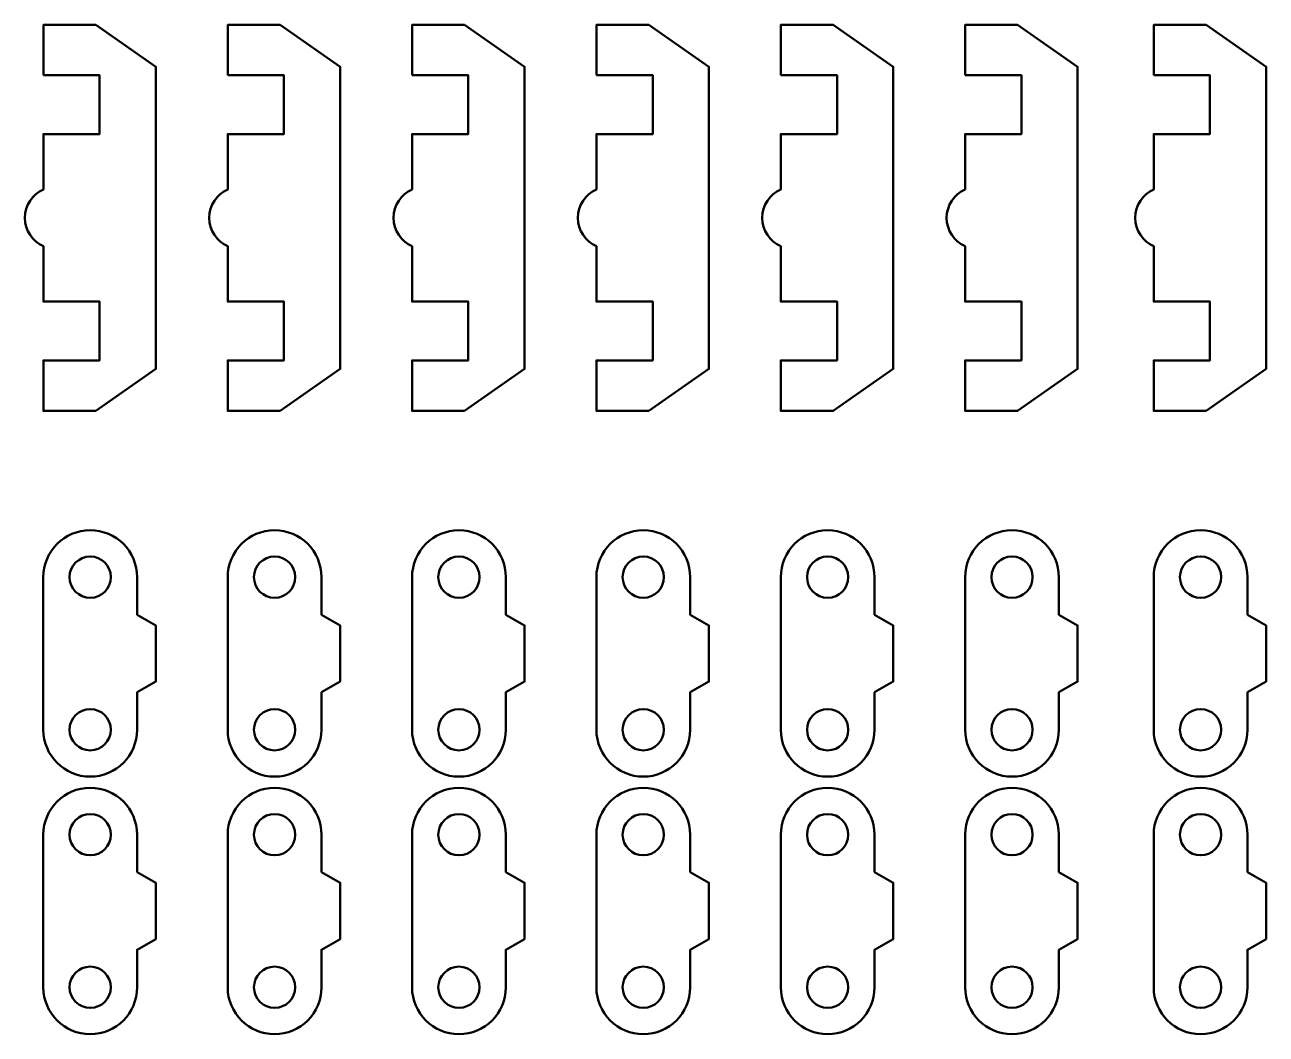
# Model space of a CAD drawing. Header units: inches. Extents: x 247 to 2765, y -1897 to -1110.
# Drawn here: x 1340.2 to 1406.4, y -1387.8 to -1334 of the extents above; entities that cross this region are included whole.
import ezdxf

# ---------------------------------------------------------------- set-up
doc = ezdxf.new("R2010")
doc.units = ezdxf.units.IN
doc.header["$MEASUREMENT"] = 0
doc.layers.add('Layer 1', color=7, linetype='Continuous')

msp = doc.modelspace()

# ---------------------------------------------------------------- linework, layer by layer
at = {"layer": 'Layer 1', "color": 18, "lineweight": 50, "true_color": 0x010101}
for points, knots in [([(1341.207, -1336.702), (1341.207, -1336.702), (1344.207, -1336.702), (1344.207, -1336.702), (1344.207, -1336.702), (1344.207, -1339.839), (1344.207, -1339.839), (1344.207, -1339.839), (1341.207, -1339.839), (1341.207, -1339.839), (1341.207, -1339.839), (1341.207, -1342.787), (1341.207, -1342.787), (1340.626, -1343.046), (1340.22, -1343.627), (1340.22, -1344.303), (1340.22, -1344.98), (1340.626, -1345.56), (1341.207, -1345.82), (1341.207, -1345.82), (1341.207, -1348.767), (1341.207, -1348.767), (1341.207, -1348.767), (1344.207, -1348.767), (1344.207, -1348.767), (1344.207, -1348.767), (1344.207, -1351.904), (1344.207, -1351.904), (1344.207, -1351.904), (1341.207, -1351.904), (1341.207, -1351.904), (1341.207, -1351.904), (1341.207, -1354.592), (1341.207, -1354.592), (1341.207, -1354.592), (1344.001, -1354.592), (1344.001, -1354.592), (1344.001, -1354.592), (1347.204, -1352.358), (1347.204, -1352.358), (1347.204, -1352.358), (1347.204, -1336.248), (1347.204, -1336.248), (1347.204, -1336.248), (1344.001, -1334.014), (1344.001, -1334.014), (1344.001, -1334.014), (1341.207, -1334.014), (1341.207, -1334.014), (1341.207, -1334.014), (1341.207, -1336.702), (1341.207, -1336.702)], [0, 0, 0, 0, 1, 1, 1, 2, 2, 2, 3, 3, 3, 4, 4, 4, 5, 5, 5, 6, 6, 6, 7, 7, 7, 8, 8, 8, 9, 9, 9, 10, 10, 10, 11, 11, 11, 12, 12, 12, 13, 13, 13, 14, 14, 14, 15, 15, 15, 16, 16, 16, 17, 17, 17, 17]), ([(1351.038, -1336.702), (1351.038, -1336.702), (1354.038, -1336.702), (1354.038, -1336.702), (1354.038, -1336.702), (1354.038, -1339.839), (1354.038, -1339.839), (1354.038, -1339.839), (1351.038, -1339.839), (1351.038, -1339.839), (1351.038, -1339.839), (1351.038, -1342.787), (1351.038, -1342.787), (1350.458, -1343.046), (1350.051, -1343.627), (1350.051, -1344.303), (1350.051, -1344.98), (1350.458, -1345.56), (1351.038, -1345.82), (1351.038, -1345.82), (1351.038, -1348.767), (1351.038, -1348.767), (1351.038, -1348.767), (1354.038, -1348.767), (1354.038, -1348.767), (1354.038, -1348.767), (1354.038, -1351.904), (1354.038, -1351.904), (1354.038, -1351.904), (1351.038, -1351.904), (1351.038, -1351.904), (1351.038, -1351.904), (1351.038, -1354.592), (1351.038, -1354.592), (1351.038, -1354.592), (1353.833, -1354.592), (1353.833, -1354.592), (1353.833, -1354.592), (1357.036, -1352.358), (1357.036, -1352.358), (1357.036, -1352.358), (1357.036, -1336.248), (1357.036, -1336.248), (1357.036, -1336.248), (1353.833, -1334.014), (1353.833, -1334.014), (1353.833, -1334.014), (1351.038, -1334.014), (1351.038, -1334.014), (1351.038, -1334.014), (1351.038, -1336.702), (1351.038, -1336.702)], [0, 0, 0, 0, 1, 1, 1, 2, 2, 2, 3, 3, 3, 4, 4, 4, 5, 5, 5, 6, 6, 6, 7, 7, 7, 8, 8, 8, 9, 9, 9, 10, 10, 10, 11, 11, 11, 12, 12, 12, 13, 13, 13, 14, 14, 14, 15, 15, 15, 16, 16, 16, 17, 17, 17, 17]), ([(1360.87, -1336.702), (1360.87, -1336.702), (1363.87, -1336.702), (1363.87, -1336.702), (1363.87, -1336.702), (1363.87, -1339.839), (1363.87, -1339.839), (1363.87, -1339.839), (1360.87, -1339.839), (1360.87, -1339.839), (1360.87, -1339.839), (1360.87, -1342.787), (1360.87, -1342.787), (1360.289, -1343.046), (1359.883, -1343.627), (1359.883, -1344.303), (1359.883, -1344.98), (1360.289, -1345.56), (1360.87, -1345.82), (1360.87, -1345.82), (1360.87, -1348.767), (1360.87, -1348.767), (1360.87, -1348.767), (1363.87, -1348.767), (1363.87, -1348.767), (1363.87, -1348.767), (1363.87, -1351.904), (1363.87, -1351.904), (1363.87, -1351.904), (1360.87, -1351.904), (1360.87, -1351.904), (1360.87, -1351.904), (1360.87, -1354.592), (1360.87, -1354.592), (1360.87, -1354.592), (1363.664, -1354.592), (1363.664, -1354.592), (1363.664, -1354.592), (1366.867, -1352.358), (1366.867, -1352.358), (1366.867, -1352.358), (1366.867, -1336.248), (1366.867, -1336.248), (1366.867, -1336.248), (1363.664, -1334.014), (1363.664, -1334.014), (1363.664, -1334.014), (1360.87, -1334.014), (1360.87, -1334.014), (1360.87, -1334.014), (1360.87, -1336.702), (1360.87, -1336.702)], [0, 0, 0, 0, 1, 1, 1, 2, 2, 2, 3, 3, 3, 4, 4, 4, 5, 5, 5, 6, 6, 6, 7, 7, 7, 8, 8, 8, 9, 9, 9, 10, 10, 10, 11, 11, 11, 12, 12, 12, 13, 13, 13, 14, 14, 14, 15, 15, 15, 16, 16, 16, 17, 17, 17, 17]), ([(1370.701, -1336.702), (1370.701, -1336.702), (1373.701, -1336.702), (1373.701, -1336.702), (1373.701, -1336.702), (1373.701, -1339.839), (1373.701, -1339.839), (1373.701, -1339.839), (1370.701, -1339.839), (1370.701, -1339.839), (1370.701, -1339.839), (1370.701, -1342.787), (1370.701, -1342.787), (1370.12, -1343.046), (1369.714, -1343.627), (1369.714, -1344.303), (1369.714, -1344.98), (1370.12, -1345.56), (1370.701, -1345.82), (1370.701, -1345.82), (1370.701, -1348.767), (1370.701, -1348.767), (1370.701, -1348.767), (1373.701, -1348.767), (1373.701, -1348.767), (1373.701, -1348.767), (1373.701, -1351.904), (1373.701, -1351.904), (1373.701, -1351.904), (1370.701, -1351.904), (1370.701, -1351.904), (1370.701, -1351.904), (1370.701, -1354.592), (1370.701, -1354.592), (1370.701, -1354.592), (1373.495, -1354.592), (1373.495, -1354.592), (1373.495, -1354.592), (1376.698, -1352.358), (1376.698, -1352.358), (1376.698, -1352.358), (1376.698, -1336.248), (1376.698, -1336.248), (1376.698, -1336.248), (1373.495, -1334.014), (1373.495, -1334.014), (1373.495, -1334.014), (1370.701, -1334.014), (1370.701, -1334.014), (1370.701, -1334.014), (1370.701, -1336.702), (1370.701, -1336.702), (1370.701, -1336.702), (1370.701, -1336.702), (1370.701, -1336.702)], [0, 0, 0, 0, 1, 1, 1, 2, 2, 2, 3, 3, 3, 4, 4, 4, 5, 5, 5, 6, 6, 6, 7, 7, 7, 8, 8, 8, 9, 9, 9, 10, 10, 10, 11, 11, 11, 12, 12, 12, 13, 13, 13, 14, 14, 14, 15, 15, 15, 16, 16, 16, 17, 17, 17, 18, 18, 18, 18]), ([(1380.532, -1336.702), (1380.532, -1336.702), (1383.532, -1336.702), (1383.532, -1336.702), (1383.532, -1336.702), (1383.532, -1339.839), (1383.532, -1339.839), (1383.532, -1339.839), (1380.532, -1339.839), (1380.532, -1339.839), (1380.532, -1339.839), (1380.532, -1342.787), (1380.532, -1342.787), (1379.952, -1343.046), (1379.545, -1343.627), (1379.545, -1344.303), (1379.545, -1344.98), (1379.952, -1345.56), (1380.532, -1345.82), (1380.532, -1345.82), (1380.532, -1348.767), (1380.532, -1348.767), (1380.532, -1348.767), (1383.532, -1348.767), (1383.532, -1348.767), (1383.532, -1348.767), (1383.532, -1351.904), (1383.532, -1351.904), (1383.532, -1351.904), (1380.532, -1351.904), (1380.532, -1351.904), (1380.532, -1351.904), (1380.532, -1354.592), (1380.532, -1354.592), (1380.532, -1354.592), (1383.327, -1354.592), (1383.327, -1354.592), (1383.327, -1354.592), (1386.529, -1352.358), (1386.529, -1352.358), (1386.529, -1352.358), (1386.529, -1336.248), (1386.529, -1336.248), (1386.529, -1336.248), (1383.327, -1334.014), (1383.327, -1334.014), (1383.327, -1334.014), (1380.532, -1334.014), (1380.532, -1334.014), (1380.532, -1334.014), (1380.532, -1336.702), (1380.532, -1336.702)], [0, 0, 0, 0, 1, 1, 1, 2, 2, 2, 3, 3, 3, 4, 4, 4, 5, 5, 5, 6, 6, 6, 7, 7, 7, 8, 8, 8, 9, 9, 9, 10, 10, 10, 11, 11, 11, 12, 12, 12, 13, 13, 13, 14, 14, 14, 15, 15, 15, 16, 16, 16, 17, 17, 17, 17]), ([(1390.364, -1336.702), (1390.364, -1336.702), (1393.364, -1336.702), (1393.364, -1336.702), (1393.364, -1336.702), (1393.364, -1339.839), (1393.364, -1339.839), (1393.364, -1339.839), (1390.364, -1339.839), (1390.364, -1339.839), (1390.364, -1339.839), (1390.364, -1342.787), (1390.364, -1342.787), (1389.783, -1343.046), (1389.377, -1343.627), (1389.377, -1344.303), (1389.377, -1344.98), (1389.783, -1345.56), (1390.364, -1345.82), (1390.364, -1345.82), (1390.364, -1348.767), (1390.364, -1348.767), (1390.364, -1348.767), (1393.364, -1348.767), (1393.364, -1348.767), (1393.364, -1348.767), (1393.364, -1351.904), (1393.364, -1351.904), (1393.364, -1351.904), (1390.364, -1351.904), (1390.364, -1351.904), (1390.364, -1351.904), (1390.364, -1354.592), (1390.364, -1354.592), (1390.364, -1354.592), (1393.158, -1354.592), (1393.158, -1354.592), (1393.158, -1354.592), (1396.361, -1352.358), (1396.361, -1352.358), (1396.361, -1352.358), (1396.361, -1336.248), (1396.361, -1336.248), (1396.361, -1336.248), (1393.158, -1334.014), (1393.158, -1334.014), (1393.158, -1334.014), (1390.364, -1334.014), (1390.364, -1334.014), (1390.364, -1334.014), (1390.364, -1336.702), (1390.364, -1336.702)], [0, 0, 0, 0, 1, 1, 1, 2, 2, 2, 3, 3, 3, 4, 4, 4, 5, 5, 5, 6, 6, 6, 7, 7, 7, 8, 8, 8, 9, 9, 9, 10, 10, 10, 11, 11, 11, 12, 12, 12, 13, 13, 13, 14, 14, 14, 15, 15, 15, 16, 16, 16, 17, 17, 17, 17]), ([(1400.419, -1336.702), (1400.419, -1336.702), (1403.419, -1336.702), (1403.419, -1336.702), (1403.419, -1336.702), (1403.419, -1339.839), (1403.419, -1339.839), (1403.419, -1339.839), (1400.419, -1339.839), (1400.419, -1339.839), (1400.419, -1339.839), (1400.419, -1342.787), (1400.419, -1342.787), (1399.839, -1343.046), (1399.432, -1343.627), (1399.432, -1344.303), (1399.432, -1344.98), (1399.839, -1345.56), (1400.419, -1345.82), (1400.419, -1345.82), (1400.419, -1348.767), (1400.419, -1348.767), (1400.419, -1348.767), (1403.419, -1348.767), (1403.419, -1348.767), (1403.419, -1348.767), (1403.419, -1351.904), (1403.419, -1351.904), (1403.419, -1351.904), (1400.419, -1351.904), (1400.419, -1351.904), (1400.419, -1351.904), (1400.419, -1354.592), (1400.419, -1354.592), (1400.419, -1354.592), (1403.214, -1354.592), (1403.214, -1354.592), (1403.214, -1354.592), (1406.416, -1352.358), (1406.416, -1352.358), (1406.416, -1352.358), (1406.416, -1336.248), (1406.416, -1336.248), (1406.416, -1336.248), (1403.214, -1334.014), (1403.214, -1334.014), (1403.214, -1334.014), (1400.419, -1334.014), (1400.419, -1334.014), (1400.419, -1334.014), (1400.419, -1336.702), (1400.419, -1336.702)], [0, 0, 0, 0, 1, 1, 1, 2, 2, 2, 3, 3, 3, 4, 4, 4, 5, 5, 5, 6, 6, 6, 7, 7, 7, 8, 8, 8, 9, 9, 9, 10, 10, 10, 11, 11, 11, 12, 12, 12, 13, 13, 13, 14, 14, 14, 15, 15, 15, 16, 16, 16, 17, 17, 17, 17]), ([(1346.206, -1371.592), (1346.206, -1371.592), (1346.206, -1369.598), (1346.206, -1369.598), (1346.206, -1369.598), (1347.204, -1369.03), (1347.204, -1369.03), (1347.204, -1369.03), (1347.204, -1366.03), (1347.204, -1366.03), (1347.204, -1366.03), (1346.206, -1365.462), (1346.206, -1365.462), (1346.206, -1365.462), (1346.206, -1363.457), (1346.206, -1363.457), (1346.206, -1362.079), (1345.084, -1360.957), (1343.706, -1360.957), (1342.327, -1360.957), (1341.206, -1362.079), (1341.206, -1363.457), (1341.206, -1363.457), (1341.206, -1371.593), (1341.206, -1371.593), (1341.206, -1372.971), (1342.327, -1374.093), (1343.706, -1374.093), (1345.084, -1374.092), (1346.206, -1372.97), (1346.206, -1371.592)], [0, 0, 0, 0, 1, 1, 1, 2, 2, 2, 3, 3, 3, 4, 4, 4, 5, 5, 5, 6, 6, 6, 7, 7, 7, 8, 8, 8, 9, 9, 9, 10, 10, 10, 10]), ([(1356.037, -1371.592), (1356.037, -1371.592), (1356.037, -1369.598), (1356.037, -1369.598), (1356.037, -1369.598), (1357.035, -1369.03), (1357.035, -1369.03), (1357.035, -1369.03), (1357.035, -1366.03), (1357.035, -1366.03), (1357.035, -1366.03), (1356.037, -1365.462), (1356.037, -1365.462), (1356.037, -1365.462), (1356.037, -1363.457), (1356.037, -1363.457), (1356.037, -1362.079), (1354.916, -1360.957), (1353.537, -1360.957), (1352.159, -1360.957), (1351.037, -1362.079), (1351.037, -1363.457), (1351.037, -1363.457), (1351.037, -1371.593), (1351.037, -1371.593), (1351.037, -1372.971), (1352.159, -1374.093), (1353.537, -1374.093), (1354.916, -1374.092), (1356.037, -1372.97), (1356.037, -1371.592)], [0, 0, 0, 0, 1, 1, 1, 2, 2, 2, 3, 3, 3, 4, 4, 4, 5, 5, 5, 6, 6, 6, 7, 7, 7, 8, 8, 8, 9, 9, 9, 10, 10, 10, 10]), ([(1365.869, -1371.592), (1365.869, -1371.592), (1365.869, -1369.598), (1365.869, -1369.598), (1365.869, -1369.598), (1366.867, -1369.03), (1366.867, -1369.03), (1366.867, -1369.03), (1366.867, -1366.03), (1366.867, -1366.03), (1366.867, -1366.03), (1365.869, -1365.462), (1365.869, -1365.462), (1365.869, -1365.462), (1365.869, -1363.457), (1365.869, -1363.457), (1365.869, -1362.079), (1364.747, -1360.957), (1363.369, -1360.957), (1361.99, -1360.957), (1360.869, -1362.079), (1360.869, -1363.457), (1360.869, -1363.457), (1360.869, -1371.593), (1360.869, -1371.593), (1360.869, -1372.971), (1361.99, -1374.093), (1363.369, -1374.093), (1364.747, -1374.092), (1365.869, -1372.97), (1365.869, -1371.592)], [0, 0, 0, 0, 1, 1, 1, 2, 2, 2, 3, 3, 3, 4, 4, 4, 5, 5, 5, 6, 6, 6, 7, 7, 7, 8, 8, 8, 9, 9, 9, 10, 10, 10, 10]), ([(1375.701, -1371.592), (1375.701, -1371.592), (1375.701, -1369.598), (1375.701, -1369.598), (1375.701, -1369.598), (1376.698, -1369.03), (1376.698, -1369.03), (1376.698, -1369.03), (1376.698, -1366.03), (1376.698, -1366.03), (1376.698, -1366.03), (1375.701, -1365.462), (1375.701, -1365.462), (1375.701, -1365.462), (1375.701, -1363.457), (1375.701, -1363.457), (1375.701, -1362.079), (1374.579, -1360.957), (1373.2, -1360.957), (1371.822, -1360.957), (1370.7, -1362.079), (1370.7, -1363.457), (1370.7, -1363.457), (1370.7, -1371.593), (1370.7, -1371.593), (1370.7, -1372.971), (1371.822, -1374.093), (1373.2, -1374.093), (1374.579, -1374.092), (1375.701, -1372.97), (1375.701, -1371.592)], [0, 0, 0, 0, 1, 1, 1, 2, 2, 2, 3, 3, 3, 4, 4, 4, 5, 5, 5, 6, 6, 6, 7, 7, 7, 8, 8, 8, 9, 9, 9, 10, 10, 10, 10]), ([(1385.532, -1371.592), (1385.532, -1371.592), (1385.532, -1369.598), (1385.532, -1369.598), (1385.532, -1369.598), (1386.529, -1369.03), (1386.529, -1369.03), (1386.529, -1369.03), (1386.529, -1366.03), (1386.529, -1366.03), (1386.529, -1366.03), (1385.532, -1365.462), (1385.532, -1365.462), (1385.532, -1365.462), (1385.532, -1363.457), (1385.532, -1363.457), (1385.532, -1362.079), (1384.41, -1360.957), (1383.031, -1360.957), (1381.653, -1360.957), (1380.531, -1362.079), (1380.531, -1363.457), (1380.531, -1363.457), (1380.531, -1371.593), (1380.531, -1371.593), (1380.531, -1372.971), (1381.653, -1374.093), (1383.031, -1374.093), (1384.41, -1374.092), (1385.532, -1372.97), (1385.532, -1371.592)], [0, 0, 0, 0, 1, 1, 1, 2, 2, 2, 3, 3, 3, 4, 4, 4, 5, 5, 5, 6, 6, 6, 7, 7, 7, 8, 8, 8, 9, 9, 9, 10, 10, 10, 10]), ([(1395.363, -1371.592), (1395.363, -1371.592), (1395.363, -1369.598), (1395.363, -1369.598), (1395.363, -1369.598), (1396.361, -1369.03), (1396.361, -1369.03), (1396.361, -1369.03), (1396.361, -1366.03), (1396.361, -1366.03), (1396.361, -1366.03), (1395.363, -1365.462), (1395.363, -1365.462), (1395.363, -1365.462), (1395.363, -1363.457), (1395.363, -1363.457), (1395.363, -1362.079), (1394.242, -1360.957), (1392.863, -1360.957), (1391.485, -1360.957), (1390.363, -1362.079), (1390.363, -1363.457), (1390.363, -1363.457), (1390.363, -1371.593), (1390.363, -1371.593), (1390.363, -1372.971), (1391.485, -1374.093), (1392.863, -1374.093), (1394.242, -1374.092), (1395.363, -1372.97), (1395.363, -1371.592)], [0, 0, 0, 0, 1, 1, 1, 2, 2, 2, 3, 3, 3, 4, 4, 4, 5, 5, 5, 6, 6, 6, 7, 7, 7, 8, 8, 8, 9, 9, 9, 10, 10, 10, 10]), ([(1405.419, -1371.592), (1405.419, -1371.592), (1405.419, -1369.598), (1405.419, -1369.598), (1405.419, -1369.598), (1406.416, -1369.03), (1406.416, -1369.03), (1406.416, -1369.03), (1406.416, -1366.03), (1406.416, -1366.03), (1406.416, -1366.03), (1405.419, -1365.462), (1405.419, -1365.462), (1405.419, -1365.462), (1405.419, -1363.457), (1405.419, -1363.457), (1405.419, -1362.079), (1404.297, -1360.957), (1402.918, -1360.957), (1401.54, -1360.957), (1400.418, -1362.079), (1400.418, -1363.457), (1400.418, -1363.457), (1400.418, -1371.593), (1400.418, -1371.593), (1400.418, -1372.971), (1401.54, -1374.093), (1402.918, -1374.093), (1404.297, -1374.092), (1405.419, -1372.97), (1405.419, -1371.592)], [0, 0, 0, 0, 1, 1, 1, 2, 2, 2, 3, 3, 3, 4, 4, 4, 5, 5, 5, 6, 6, 6, 7, 7, 7, 8, 8, 8, 9, 9, 9, 10, 10, 10, 10]), ([(1342.606, -1363.457), (1342.606, -1362.849), (1343.099, -1362.357), (1343.706, -1362.357), (1344.314, -1362.357), (1344.806, -1362.849), (1344.806, -1363.457), (1344.806, -1364.066), (1344.314, -1364.557), (1343.706, -1364.557), (1343.099, -1364.557), (1342.606, -1364.066), (1342.606, -1363.457)], [0, 0, 0, 0, 1, 1, 1, 2, 2, 2, 3, 3, 3, 4, 4, 4, 4]), ([(1352.437, -1363.457), (1352.437, -1362.849), (1352.93, -1362.357), (1353.537, -1362.357), (1354.145, -1362.357), (1354.638, -1362.849), (1354.638, -1363.457), (1354.638, -1364.066), (1354.145, -1364.557), (1353.537, -1364.557), (1352.93, -1364.557), (1352.437, -1364.066), (1352.437, -1363.457)], [0, 0, 0, 0, 1, 1, 1, 2, 2, 2, 3, 3, 3, 4, 4, 4, 4]), ([(1362.269, -1363.457), (1362.269, -1362.849), (1362.762, -1362.357), (1363.369, -1362.357), (1363.976, -1362.357), (1364.469, -1362.849), (1364.469, -1363.457), (1364.469, -1364.066), (1363.976, -1364.557), (1363.369, -1364.557), (1362.762, -1364.557), (1362.269, -1364.066), (1362.269, -1363.457)], [0, 0, 0, 0, 1, 1, 1, 2, 2, 2, 3, 3, 3, 4, 4, 4, 4]), ([(1372.1, -1363.457), (1372.1, -1362.849), (1372.593, -1362.357), (1373.2, -1362.357), (1373.808, -1362.357), (1374.301, -1362.849), (1374.301, -1363.457), (1374.301, -1364.066), (1373.808, -1364.557), (1373.2, -1364.557), (1372.593, -1364.557), (1372.1, -1364.066), (1372.1, -1363.457)], [0, 0, 0, 0, 1, 1, 1, 2, 2, 2, 3, 3, 3, 4, 4, 4, 4]), ([(1381.931, -1363.457), (1381.931, -1362.849), (1382.424, -1362.357), (1383.031, -1362.357), (1383.639, -1362.357), (1384.132, -1362.849), (1384.132, -1363.457), (1384.132, -1364.066), (1383.639, -1364.557), (1383.031, -1364.557), (1382.424, -1364.557), (1381.931, -1364.066), (1381.931, -1363.457)], [0, 0, 0, 0, 1, 1, 1, 2, 2, 2, 3, 3, 3, 4, 4, 4, 4]), ([(1391.763, -1363.457), (1391.763, -1362.849), (1392.256, -1362.357), (1392.863, -1362.357), (1393.471, -1362.357), (1393.963, -1362.849), (1393.963, -1363.457), (1393.963, -1364.066), (1393.471, -1364.557), (1392.863, -1364.557), (1392.256, -1364.557), (1391.763, -1364.066), (1391.763, -1363.457)], [0, 0, 0, 0, 1, 1, 1, 2, 2, 2, 3, 3, 3, 4, 4, 4, 4]), ([(1401.818, -1363.457), (1401.818, -1362.849), (1402.311, -1362.357), (1402.918, -1362.357), (1403.526, -1362.357), (1404.019, -1362.849), (1404.019, -1363.457), (1404.019, -1364.066), (1403.526, -1364.557), (1402.918, -1364.557), (1402.311, -1364.557), (1401.818, -1364.066), (1401.818, -1363.457)], [0, 0, 0, 0, 1, 1, 1, 2, 2, 2, 3, 3, 3, 4, 4, 4, 4]), ([(1342.606, -1371.592), (1342.606, -1370.985), (1343.098, -1370.493), (1343.706, -1370.493), (1344.314, -1370.493), (1344.806, -1370.985), (1344.806, -1371.592), (1344.806, -1372.2), (1344.314, -1372.692), (1343.706, -1372.692), (1343.099, -1372.692), (1342.606, -1372.2), (1342.606, -1371.592)], [0, 0, 0, 0, 1, 1, 1, 2, 2, 2, 3, 3, 3, 4, 4, 4, 4]), ([(1352.437, -1371.592), (1352.437, -1370.985), (1352.93, -1370.493), (1353.537, -1370.493), (1354.145, -1370.493), (1354.638, -1370.985), (1354.638, -1371.592), (1354.638, -1372.2), (1354.145, -1372.692), (1353.537, -1372.692), (1352.93, -1372.692), (1352.437, -1372.2), (1352.437, -1371.592)], [0, 0, 0, 0, 1, 1, 1, 2, 2, 2, 3, 3, 3, 4, 4, 4, 4]), ([(1362.269, -1371.592), (1362.269, -1370.985), (1362.761, -1370.493), (1363.369, -1370.493), (1363.976, -1370.493), (1364.469, -1370.985), (1364.469, -1371.592), (1364.469, -1372.2), (1363.977, -1372.692), (1363.369, -1372.692), (1362.762, -1372.692), (1362.269, -1372.2), (1362.269, -1371.592)], [0, 0, 0, 0, 1, 1, 1, 2, 2, 2, 3, 3, 3, 4, 4, 4, 4]), ([(1372.1, -1371.592), (1372.1, -1370.985), (1372.593, -1370.493), (1373.2, -1370.493), (1373.808, -1370.493), (1374.301, -1370.985), (1374.301, -1371.592), (1374.301, -1372.2), (1373.808, -1372.692), (1373.2, -1372.692), (1372.593, -1372.692), (1372.1, -1372.2), (1372.1, -1371.592)], [0, 0, 0, 0, 1, 1, 1, 2, 2, 2, 3, 3, 3, 4, 4, 4, 4]), ([(1381.932, -1371.592), (1381.932, -1370.985), (1382.424, -1370.493), (1383.032, -1370.493), (1383.64, -1370.493), (1384.132, -1370.985), (1384.132, -1371.592), (1384.132, -1372.2), (1383.64, -1372.692), (1383.032, -1372.692), (1382.424, -1372.692), (1381.932, -1372.2), (1381.932, -1371.592)], [0, 0, 0, 0, 1, 1, 1, 2, 2, 2, 3, 3, 3, 4, 4, 4, 4]), ([(1391.763, -1371.592), (1391.763, -1370.985), (1392.255, -1370.493), (1392.863, -1370.493), (1393.471, -1370.493), (1393.963, -1370.985), (1393.963, -1371.592), (1393.963, -1372.2), (1393.471, -1372.692), (1392.863, -1372.692), (1392.256, -1372.692), (1391.763, -1372.2), (1391.763, -1371.592)], [0, 0, 0, 0, 1, 1, 1, 2, 2, 2, 3, 3, 3, 4, 4, 4, 4]), ([(1401.819, -1371.592), (1401.819, -1370.985), (1402.311, -1370.493), (1402.918, -1370.493), (1403.526, -1370.493), (1404.019, -1370.985), (1404.019, -1371.592), (1404.019, -1372.2), (1403.527, -1372.692), (1402.918, -1372.692), (1402.311, -1372.692), (1401.819, -1372.2), (1401.819, -1371.592)], [0, 0, 0, 0, 1, 1, 1, 2, 2, 2, 3, 3, 3, 4, 4, 4, 4]), ([(1343.706, -1374.687), (1342.327, -1374.687), (1341.206, -1375.809), (1341.206, -1377.187), (1341.206, -1377.187), (1341.206, -1385.322), (1341.206, -1385.322), (1341.206, -1386.701), (1342.327, -1387.822), (1343.706, -1387.822), (1345.084, -1387.822), (1346.206, -1386.701), (1346.206, -1385.322), (1346.206, -1385.322), (1346.206, -1383.318), (1346.206, -1383.318), (1346.206, -1383.318), (1347.204, -1382.75), (1347.204, -1382.75), (1347.204, -1382.75), (1347.204, -1379.75), (1347.204, -1379.75), (1347.204, -1379.75), (1346.206, -1379.181), (1346.206, -1379.181), (1346.206, -1379.181), (1346.206, -1377.188), (1346.206, -1377.188), (1346.206, -1375.809), (1345.084, -1374.687), (1343.706, -1374.687)], [0, 0, 0, 0, 1, 1, 1, 2, 2, 2, 3, 3, 3, 4, 4, 4, 5, 5, 5, 6, 6, 6, 7, 7, 7, 8, 8, 8, 9, 9, 9, 10, 10, 10, 10]), ([(1353.537, -1374.687), (1352.159, -1374.687), (1351.038, -1375.809), (1351.038, -1377.187), (1351.038, -1377.187), (1351.038, -1385.322), (1351.038, -1385.322), (1351.038, -1386.701), (1352.159, -1387.822), (1353.537, -1387.822), (1354.916, -1387.822), (1356.038, -1386.701), (1356.038, -1385.322), (1356.038, -1385.322), (1356.038, -1383.318), (1356.038, -1383.318), (1356.038, -1383.318), (1357.036, -1382.75), (1357.036, -1382.75), (1357.036, -1382.75), (1357.036, -1379.75), (1357.036, -1379.75), (1357.036, -1379.75), (1356.038, -1379.181), (1356.038, -1379.181), (1356.038, -1379.181), (1356.038, -1377.188), (1356.038, -1377.188), (1356.037, -1375.809), (1354.916, -1374.687), (1353.537, -1374.687)], [0, 0, 0, 0, 1, 1, 1, 2, 2, 2, 3, 3, 3, 4, 4, 4, 5, 5, 5, 6, 6, 6, 7, 7, 7, 8, 8, 8, 9, 9, 9, 10, 10, 10, 10]), ([(1363.369, -1374.687), (1361.99, -1374.687), (1360.869, -1375.809), (1360.869, -1377.187), (1360.869, -1377.187), (1360.869, -1385.322), (1360.869, -1385.322), (1360.869, -1386.701), (1361.99, -1387.822), (1363.369, -1387.822), (1364.747, -1387.822), (1365.869, -1386.701), (1365.869, -1385.322), (1365.869, -1385.322), (1365.869, -1383.318), (1365.869, -1383.318), (1365.869, -1383.318), (1366.867, -1382.75), (1366.867, -1382.75), (1366.867, -1382.75), (1366.867, -1379.75), (1366.867, -1379.75), (1366.867, -1379.75), (1365.869, -1379.181), (1365.869, -1379.181), (1365.869, -1379.181), (1365.869, -1377.188), (1365.869, -1377.188), (1365.869, -1375.809), (1364.747, -1374.687), (1363.369, -1374.687)], [0, 0, 0, 0, 1, 1, 1, 2, 2, 2, 3, 3, 3, 4, 4, 4, 5, 5, 5, 6, 6, 6, 7, 7, 7, 8, 8, 8, 9, 9, 9, 10, 10, 10, 10]), ([(1373.2, -1374.687), (1371.822, -1374.687), (1370.7, -1375.809), (1370.7, -1377.187), (1370.7, -1377.187), (1370.7, -1385.322), (1370.7, -1385.322), (1370.7, -1386.701), (1371.822, -1387.822), (1373.2, -1387.822), (1374.579, -1387.822), (1375.701, -1386.701), (1375.701, -1385.322), (1375.701, -1385.322), (1375.701, -1383.318), (1375.701, -1383.318), (1375.701, -1383.318), (1376.698, -1382.75), (1376.698, -1382.75), (1376.698, -1382.75), (1376.698, -1379.75), (1376.698, -1379.75), (1376.698, -1379.75), (1375.701, -1379.181), (1375.701, -1379.181), (1375.701, -1379.181), (1375.701, -1377.188), (1375.701, -1377.188), (1375.701, -1375.809), (1374.579, -1374.687), (1373.2, -1374.687)], [0, 0, 0, 0, 1, 1, 1, 2, 2, 2, 3, 3, 3, 4, 4, 4, 5, 5, 5, 6, 6, 6, 7, 7, 7, 8, 8, 8, 9, 9, 9, 10, 10, 10, 10]), ([(1383.031, -1374.687), (1381.653, -1374.687), (1380.531, -1375.809), (1380.531, -1377.187), (1380.531, -1377.187), (1380.531, -1385.322), (1380.531, -1385.322), (1380.531, -1386.701), (1381.653, -1387.822), (1383.031, -1387.822), (1384.41, -1387.822), (1385.532, -1386.701), (1385.532, -1385.322), (1385.532, -1385.322), (1385.532, -1383.318), (1385.532, -1383.318), (1385.532, -1383.318), (1386.529, -1382.75), (1386.529, -1382.75), (1386.529, -1382.75), (1386.529, -1379.75), (1386.529, -1379.75), (1386.529, -1379.75), (1385.532, -1379.181), (1385.532, -1379.181), (1385.532, -1379.181), (1385.532, -1377.188), (1385.532, -1377.188), (1385.532, -1375.809), (1384.41, -1374.687), (1383.031, -1374.687)], [0, 0, 0, 0, 1, 1, 1, 2, 2, 2, 3, 3, 3, 4, 4, 4, 5, 5, 5, 6, 6, 6, 7, 7, 7, 8, 8, 8, 9, 9, 9, 10, 10, 10, 10]), ([(1392.863, -1374.687), (1391.485, -1374.687), (1390.363, -1375.809), (1390.363, -1377.187), (1390.363, -1377.187), (1390.363, -1385.322), (1390.363, -1385.322), (1390.363, -1386.701), (1391.485, -1387.822), (1392.863, -1387.822), (1394.242, -1387.822), (1395.363, -1386.701), (1395.363, -1385.322), (1395.363, -1385.322), (1395.363, -1383.318), (1395.363, -1383.318), (1395.363, -1383.318), (1396.361, -1382.75), (1396.361, -1382.75), (1396.361, -1382.75), (1396.361, -1379.75), (1396.361, -1379.75), (1396.361, -1379.75), (1395.363, -1379.181), (1395.363, -1379.181), (1395.363, -1379.181), (1395.363, -1377.188), (1395.363, -1377.188), (1395.363, -1375.809), (1394.242, -1374.687), (1392.863, -1374.687)], [0, 0, 0, 0, 1, 1, 1, 2, 2, 2, 3, 3, 3, 4, 4, 4, 5, 5, 5, 6, 6, 6, 7, 7, 7, 8, 8, 8, 9, 9, 9, 10, 10, 10, 10]), ([(1402.918, -1374.687), (1401.54, -1374.687), (1400.419, -1375.809), (1400.419, -1377.187), (1400.419, -1377.187), (1400.419, -1385.322), (1400.419, -1385.322), (1400.419, -1386.701), (1401.54, -1387.822), (1402.918, -1387.822), (1404.297, -1387.822), (1405.419, -1386.701), (1405.419, -1385.322), (1405.419, -1385.322), (1405.419, -1383.318), (1405.419, -1383.318), (1405.419, -1383.318), (1406.416, -1382.75), (1406.416, -1382.75), (1406.416, -1382.75), (1406.416, -1379.75), (1406.416, -1379.75), (1406.416, -1379.75), (1405.419, -1379.181), (1405.419, -1379.181), (1405.419, -1379.181), (1405.419, -1377.188), (1405.419, -1377.188), (1405.419, -1375.809), (1404.297, -1374.687), (1402.918, -1374.687)], [0, 0, 0, 0, 1, 1, 1, 2, 2, 2, 3, 3, 3, 4, 4, 4, 5, 5, 5, 6, 6, 6, 7, 7, 7, 8, 8, 8, 9, 9, 9, 10, 10, 10, 10]), ([(1343.706, -1376.087), (1344.314, -1376.087), (1344.806, -1376.579), (1344.806, -1377.187), (1344.806, -1377.795), (1344.314, -1378.287), (1343.706, -1378.287), (1343.099, -1378.287), (1342.606, -1377.795), (1342.606, -1377.187), (1342.606, -1376.58), (1343.099, -1376.087), (1343.706, -1376.087)], [0, 0, 0, 0, 1, 1, 1, 2, 2, 2, 3, 3, 3, 4, 4, 4, 4]), ([(1353.537, -1376.087), (1354.145, -1376.087), (1354.638, -1376.579), (1354.638, -1377.187), (1354.638, -1377.795), (1354.145, -1378.287), (1353.537, -1378.287), (1352.93, -1378.287), (1352.437, -1377.795), (1352.437, -1377.187), (1352.437, -1376.58), (1352.93, -1376.087), (1353.537, -1376.087)], [0, 0, 0, 0, 1, 1, 1, 2, 2, 2, 3, 3, 3, 4, 4, 4, 4]), ([(1363.369, -1376.087), (1363.976, -1376.087), (1364.469, -1376.579), (1364.469, -1377.187), (1364.469, -1377.795), (1363.977, -1378.287), (1363.369, -1378.287), (1362.762, -1378.287), (1362.269, -1377.795), (1362.269, -1377.187), (1362.269, -1376.58), (1362.762, -1376.087), (1363.369, -1376.087)], [0, 0, 0, 0, 1, 1, 1, 2, 2, 2, 3, 3, 3, 4, 4, 4, 4]), ([(1373.2, -1376.087), (1373.808, -1376.087), (1374.301, -1376.579), (1374.301, -1377.187), (1374.301, -1377.795), (1373.808, -1378.287), (1373.2, -1378.287), (1372.593, -1378.287), (1372.1, -1377.795), (1372.1, -1377.187), (1372.1, -1376.58), (1372.593, -1376.087), (1373.2, -1376.087)], [0, 0, 0, 0, 1, 1, 1, 2, 2, 2, 3, 3, 3, 4, 4, 4, 4]), ([(1383.031, -1376.087), (1383.639, -1376.087), (1384.132, -1376.579), (1384.132, -1377.187), (1384.132, -1377.795), (1383.64, -1378.287), (1383.031, -1378.287), (1382.424, -1378.287), (1381.931, -1377.795), (1381.931, -1377.187), (1381.931, -1376.58), (1382.424, -1376.087), (1383.031, -1376.087)], [0, 0, 0, 0, 1, 1, 1, 2, 2, 2, 3, 3, 3, 4, 4, 4, 4]), ([(1392.863, -1376.087), (1393.471, -1376.087), (1393.963, -1376.579), (1393.963, -1377.187), (1393.963, -1377.795), (1393.471, -1378.287), (1392.863, -1378.287), (1392.256, -1378.287), (1391.763, -1377.795), (1391.763, -1377.187), (1391.763, -1376.58), (1392.256, -1376.087), (1392.863, -1376.087)], [0, 0, 0, 0, 1, 1, 1, 2, 2, 2, 3, 3, 3, 4, 4, 4, 4]), ([(1402.918, -1376.087), (1403.526, -1376.087), (1404.019, -1376.579), (1404.019, -1377.187), (1404.019, -1377.795), (1403.527, -1378.287), (1402.918, -1378.287), (1402.311, -1378.287), (1401.819, -1377.795), (1401.819, -1377.187), (1401.819, -1376.58), (1402.311, -1376.087), (1402.918, -1376.087)], [0, 0, 0, 0, 1, 1, 1, 2, 2, 2, 3, 3, 3, 4, 4, 4, 4]), ([(1343.706, -1384.222), (1344.314, -1384.222), (1344.806, -1384.714), (1344.806, -1385.321), (1344.806, -1385.93), (1344.314, -1386.421), (1343.706, -1386.421), (1343.099, -1386.421), (1342.606, -1385.93), (1342.606, -1385.321), (1342.606, -1384.714), (1343.099, -1384.222), (1343.706, -1384.222)], [0, 0, 0, 0, 1, 1, 1, 2, 2, 2, 3, 3, 3, 4, 4, 4, 4]), ([(1353.537, -1384.222), (1354.145, -1384.222), (1354.638, -1384.714), (1354.638, -1385.321), (1354.638, -1385.93), (1354.145, -1386.421), (1353.537, -1386.421), (1352.93, -1386.421), (1352.437, -1385.93), (1352.437, -1385.321), (1352.437, -1384.714), (1352.93, -1384.222), (1353.537, -1384.222)], [0, 0, 0, 0, 1, 1, 1, 2, 2, 2, 3, 3, 3, 4, 4, 4, 4]), ([(1363.369, -1384.222), (1363.976, -1384.222), (1364.469, -1384.714), (1364.469, -1385.321), (1364.469, -1385.93), (1363.976, -1386.421), (1363.369, -1386.421), (1362.762, -1386.421), (1362.269, -1385.93), (1362.269, -1385.321), (1362.269, -1384.714), (1362.762, -1384.222), (1363.369, -1384.222)], [0, 0, 0, 0, 1, 1, 1, 2, 2, 2, 3, 3, 3, 4, 4, 4, 4]), ([(1373.2, -1384.222), (1373.808, -1384.222), (1374.301, -1384.714), (1374.301, -1385.321), (1374.301, -1385.93), (1373.808, -1386.421), (1373.2, -1386.421), (1372.593, -1386.421), (1372.1, -1385.93), (1372.1, -1385.321), (1372.1, -1384.714), (1372.593, -1384.222), (1373.2, -1384.222)], [0, 0, 0, 0, 1, 1, 1, 2, 2, 2, 3, 3, 3, 4, 4, 4, 4]), ([(1383.031, -1384.222), (1383.639, -1384.222), (1384.132, -1384.714), (1384.132, -1385.321), (1384.132, -1385.93), (1383.639, -1386.421), (1383.031, -1386.421), (1382.424, -1386.421), (1381.931, -1385.93), (1381.931, -1385.321), (1381.931, -1384.714), (1382.424, -1384.222), (1383.031, -1384.222)], [0, 0, 0, 0, 1, 1, 1, 2, 2, 2, 3, 3, 3, 4, 4, 4, 4]), ([(1392.863, -1384.222), (1393.471, -1384.222), (1393.963, -1384.714), (1393.963, -1385.321), (1393.963, -1385.93), (1393.471, -1386.421), (1392.863, -1386.421), (1392.256, -1386.421), (1391.763, -1385.93), (1391.763, -1385.321), (1391.763, -1384.714), (1392.256, -1384.222), (1392.863, -1384.222)], [0, 0, 0, 0, 1, 1, 1, 2, 2, 2, 3, 3, 3, 4, 4, 4, 4]), ([(1402.918, -1384.222), (1403.526, -1384.222), (1404.019, -1384.714), (1404.019, -1385.321), (1404.019, -1385.93), (1403.526, -1386.421), (1402.918, -1386.421), (1402.311, -1386.421), (1401.819, -1385.93), (1401.819, -1385.321), (1401.818, -1384.714), (1402.311, -1384.222), (1402.918, -1384.222)], [0, 0, 0, 0, 1, 1, 1, 2, 2, 2, 3, 3, 3, 4, 4, 4, 4])]:
    msp.add_open_spline(points, degree=3, knots=knots, dxfattribs=at)

doc.saveas('drawing.dxf')
